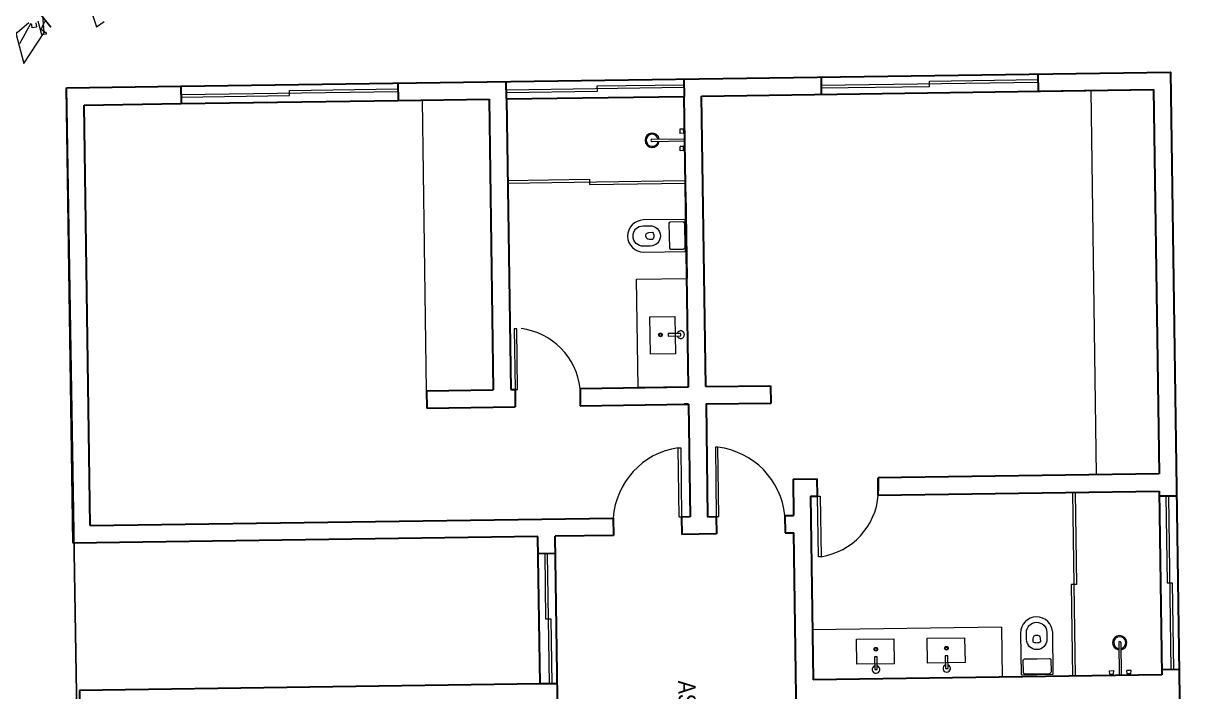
# Model space of a CAD drawing. Header units: metres. Extents: x -71 to 881, y -503 to 661.
# Drawn here: x 200.3 to 213.88, y -235.63 to -227.93 of the extents above; entities that cross this region are included whole.
import ezdxf

# ---------------------------------------------------------------- set-up
doc = ezdxf.new("R2010")
doc.units = ezdxf.units.M
doc.linetypes.add('ACAD_ISO02W100', pattern=[15, 12, -3])
for name, color, linetype, lineweight in [('02. Paredes', 6, 'Continuous', 30), ('03. Esquadria janelas', 2, 'Continuous', 15), ('03. Esquadria Porta', 2, 'Continuous', 15), ('05. Textos', 5, 'Continuous', 0), ('07. Mobiliário', 51, 'Continuous', 5), ('08. Projeção', 1, 'ACAD_ISO02W100', 5)]:
    doc.layers.add(name, color=color, linetype=linetype, lineweight=lineweight)
doc.layers.add('ARBRE', color=100, linetype='Continuous', lineweight=13, true_color=0x00ff3f)
doc.styles.add('ESC 1.100', font='ARIALN.TTF', dxfattribs={"height": 0.2})

# ---------------------------------------------------------------- blocks, each defined once
blk = doc.blocks.new('WMF2', base_point=(0, 0.01))
at = {"color": 251, "lineweight": 0, "true_color": 0x636466}
for points in [[(24.01, -87.6), (8.81, -80.93), (12.69, -92.64), (23.58, -100.08)], [(8.83, -109.56), (3.27, -107.44), (3.01, -110.61)], [(15.49, -94.96), (14.21, -92.52), (12.21, -93.06), (11.86, -92.86), (12.6, -91.6), (16.89, -93.51)], [(16.91, -92.52), (15.64, -91.79), (16.37, -90.52), (17.22, -91.02), (17.83, -90.91), (14.87, -83.79)], [(18.28, -83.52), (18.5, -90.74)], [(12.72, -95.5), (19.16, -95.5), (12.72, -95.5), (12.72, -95.5)]]:
    blk.add_lwpolyline(points, dxfattribs=at)
blk = doc.blocks.new('VASO-CAIXA')
at = {"color": 0, "linetype": 'ByBlock'}
blk.add_lwpolyline([(18.5, 0), (18.5, -48.1, -0.412623), (0, -66.5, -0.412623), (-18.5, -48.1), (-18.5, 0), (0, 0), (17.3, 0)], format="xyb", close=True, dxfattribs=at)
at = {"color": 13, "linetype": 'ByBlock'}
for points in [[(14.5, -18.2, 0.333333), (16, -16.7), (16, -2.7, 0.324141), (14, -0.7), (-14, -0.7, 0.324141), (-16, -2.7), (-16, -16.7, 0.333333), (-14.5, -18.2), (0, -18.2)], [(11.8, -40.6, 0.411784), (0, -28.7, 0.411784), (-11.8, -40.6), (-11.8, -48.5, 0.418677), (0, -60.2, 0.418677), (11.8, -48.5)], [(4.3, -37.8, 0.16754), (0, -36.3, 0.16754), (-4.3, -37.8), (-4, -41.8, 0.428571), (0, -45.5, 0.428571), (4, -41.8)]]:
    blk.add_lwpolyline(points, format="xyb", close=True, dxfattribs=at)

msp = doc.modelspace()

# ---------------------------------------------------------------- linework, layer by layer
msp.add_line((207.937, -229.866), (207.937, -229.866))
msp.add_lwpolyline([(200.799, -228.668), (213.528, -228.485), (213.884, -253.162), (201.205, -253.345), (200.799, -228.668)])
at = {"layer": '02. Paredes'}
for p, q in [((202.119, -228.649), (213.528, -228.485)), ((209.498, -228.543), (209.501, -228.743)), ((211.998, -228.507), (212.001, -228.707)), ((213.528, -228.485), (213.747, -243.683)), ((200.799, -228.668), (202.119, -228.649)), ((200.875, -233.918), (200.799, -228.668)), ((202.119, -228.649), (202.122, -228.849)), ((204.619, -228.613), (204.622, -228.813)), ((205.871, -228.795), (205.869, -228.595)), ((207.918, -228.566), (207.921, -228.766)), ((208.121, -228.763), (213.331, -228.688)), ((212.001, -228.707), (213.331, -228.688)), ((213.331, -228.688), (213.395, -233.117)), ((202.122, -228.849), (204.622, -228.813)), ((204.622, -228.813), (205.671, -228.798)), ((205.671, -228.798), (205.72, -232.148)), ((205.871, -228.795), (207.921, -228.766)), ((205.871, -228.795), (205.92, -232.145)), ((207.97, -232.115), (207.921, -228.766)), ((208.17, -232.112), (208.121, -228.763)), ((201.002, -228.866), (202.122, -228.849)), ((201.072, -233.715), (201.002, -228.866)), ((207.937, -229.866), (207.952, -230.866)), ((204.95, -232.159), (205.72, -232.148)), ((204.95, -232.159), (204.953, -232.359)), ((205.92, -232.145), (205.97, -232.144)), ((205.97, -232.144), (205.973, -232.344)), ((206.72, -232.133), (207.97, -232.115)), ((206.72, -232.133), (206.723, -232.333)), ((208.17, -232.112), (208.919, -232.102)), ((208.922, -232.302), (208.919, -232.102)), ((204.953, -232.359), (205.973, -232.344)), ((206.723, -232.333), (207.972, -232.315)), ((207.972, -232.315), (207.991, -233.615)), ((208.172, -232.312), (208.922, -232.302)), ((208.172, -232.312), (208.191, -233.612)), ((213.395, -233.117), (210.155, -233.164)), ((210.155, -233.164), (210.157, -233.314)), ((210.158, -233.364), (210.155, -233.164)), ((209.175, -233.178), (209.455, -233.174)), ((209.175, -233.178), (209.181, -233.598)), ((209.458, -233.374), (209.455, -233.174)), ((209.378, -233.375), (209.458, -233.374)), ((209.378, -233.375), (209.408, -235.495)), ((210.158, -233.364), (213.397, -233.317)), ((213.397, -233.317), (213.428, -235.437)), ((213.598, -233.374), (213.398, -233.377)), ((201.072, -233.715), (207.101, -233.628)), ((207.101, -233.628), (207.104, -233.828)), ((207.991, -233.615), (207.891, -233.617)), ((207.891, -233.617), (207.894, -233.817)), ((208.191, -233.612), (208.291, -233.611)), ((208.291, -233.611), (208.294, -233.811)), ((209.081, -233.599), (209.181, -233.598)), ((209.081, -233.599), (209.084, -233.799)), ((206.234, -233.841), (200.875, -233.918)), ((206.259, -235.54), (206.234, -233.841)), ((207.104, -233.828), (206.434, -233.838)), ((206.505, -238.767), (206.434, -233.838)), ((208.294, -233.811), (207.894, -233.817)), ((209.084, -233.799), (209.184, -233.798)), ((209.255, -238.728), (209.184, -233.798)), ((206.437, -234.038), (206.237, -234.041)), ((206.437, -234.038), (206.237, -234.041)), ((213.428, -235.437), (209.408, -235.495)), ((213.627, -235.374), (213.427, -235.377)), ((206.259, -235.54), (200.949, -235.617)), ((206.459, -235.538), (206.259, -235.54)), ((200.949, -235.617), (201.017, -240.297))]:
    msp.add_line(p, q, dxfattribs=at)
msp.add_lwpolyline([(207.972, -232.315), (207.922, -232.316)], dxfattribs=at)
at = {"layer": '03. Esquadria janelas'}
for p, q in [((203.37, -228.696), (204.62, -228.678)), ((205.87, -228.69), (207.92, -228.661)), ((206.919, -228.645), (207.919, -228.631)), ((206.92, -228.705), (206.919, -228.645)), ((209.5, -228.638), (211.999, -228.602)), ((209.5, -228.668), (210.75, -228.65)), ((210.749, -228.59), (211.999, -228.572)), ((210.75, -228.65), (210.749, -228.59)), ((202.12, -228.744), (204.62, -228.708)), ((202.121, -228.774), (203.371, -228.756)), ((203.371, -228.756), (203.37, -228.696)), ((205.87, -228.72), (206.92, -228.705)), ((205.885, -229.735), (206.827, -229.722)), ((205.885, -229.765), (207.935, -229.736)), ((206.827, -229.722), (206.828, -229.782)), ((206.828, -229.782), (207.936, -229.766)), ((212.398, -233.332), (212.428, -235.451)), ((212.428, -233.331), (212.443, -234.393)), ((213.473, -233.376), (213.488, -234.376)), ((213.503, -233.376), (213.532, -235.375)), ((206.312, -234.039), (206.323, -234.789)), ((206.342, -234.039), (206.364, -235.539)), ((213.488, -234.376), (213.548, -234.375)), ((213.548, -234.375), (213.562, -235.375)), ((212.443, -234.393), (212.383, -234.394)), ((212.383, -234.394), (212.398, -235.452)), ((206.323, -234.789), (206.383, -234.789)), ((206.383, -234.789), (206.394, -235.538))]:
    msp.add_line(p, q, dxfattribs=at)
at = {"layer": '03. Esquadria Porta'}
for points in [[(205.99, -231.444), (205.96, -231.444), (205.97, -232.144), (206, -232.144)], [(207.85, -232.817), (207.88, -232.817), (207.891, -233.617), (207.861, -233.617)], [(208.31, -232.811), (208.28, -232.811), (208.291, -233.611), (208.321, -233.61)], [(209.498, -234.074), (209.468, -234.074), (209.458, -233.374), (209.488, -233.374)]]:
    msp.add_lwpolyline(points, close=True, dxfattribs=at)
at = {"layer": '07. Mobiliário'}
for p, q in [((204.95, -232.159), (204.902, -228.809)), ((212.675, -233.128), (212.611, -228.698)), ((207.91, -229.145), (207.87, -229.142)), ((207.87, -229.142), (207.871, -229.192)), ((207.911, -229.189), (207.871, -229.192)), ((207.91, -229.145), (207.911, -229.189)), ((207.91, -229.152), (207.927, -229.152)), ((207.911, -229.182), (207.928, -229.182)), ((207.549, -229.26), (207.929, -229.255)), ((207.55, -229.285), (207.93, -229.279)), ((207.874, -229.393), (207.873, -229.343)), ((207.913, -229.345), (207.873, -229.343)), ((207.914, -229.389), (207.913, -229.345)), ((207.913, -229.352), (207.93, -229.352)), ((207.914, -229.389), (207.874, -229.393)), ((207.914, -229.382), (207.931, -229.382)), ((207.532, -231.739), (207.526, -231.307)), ((207.82, -231.735), (207.532, -231.739)), ((211.58, -234.884), (209.4, -234.915)), ((211.58, -234.884), (211.588, -235.464)), ((209.906, -235.025), (210.338, -235.019)), ((209.911, -235.313), (209.906, -235.025)), ((210.722, -235.014), (211.154, -235.007)), ((210.726, -235.302), (210.722, -235.014)), ((212.93, -235.063), (212.936, -235.443)), ((212.955, -235.063), (212.96, -235.443)), ((212.822, -235.388), (212.872, -235.387)), ((212.826, -235.427), (212.822, -235.388)), ((212.826, -235.427), (212.87, -235.427)), ((212.833, -235.427), (212.833, -235.444)), ((212.863, -235.427), (212.863, -235.444)), ((212.87, -235.427), (212.872, -235.387)), ((213.072, -235.384), (213.022, -235.385)), ((213.026, -235.425), (213.022, -235.385)), ((213.069, -235.424), (213.026, -235.425)), ((213.033, -235.424), (213.033, -235.442)), ((213.063, -235.424), (213.063, -235.441)), ((213.069, -235.424), (213.072, -235.384))]:
    msp.add_line(p, q, dxfattribs=at)
for points in [[(207.952, -230.866), (207.97, -232.115), (207.39, -232.124), (207.372, -230.874)], [(207.526, -231.307), (207.814, -231.303), (207.82, -231.735), (207.532, -231.739)], [(207.881, -231.528), (207.88, -231.499), (207.735, -231.501), (207.736, -231.53)], [(210.338, -235.019), (210.343, -235.307), (209.911, -235.313), (209.906, -235.025)], [(211.154, -235.007), (211.158, -235.295), (210.726, -235.302), (210.722, -235.014)], [(210.118, -235.374), (210.147, -235.373), (210.145, -235.228), (210.116, -235.229)], [(210.933, -235.362), (210.962, -235.362), (210.96, -235.217), (210.931, -235.217)]]:
    msp.add_lwpolyline(points, close=True, dxfattribs=at)
for centre, radius in [((207.647, -231.516), 0.0216), ((207.647, -231.516), 0.0144), ((210.129, -235.14), 0.0216), ((210.129, -235.14), 0.0144), ((210.944, -235.129), 0.0216), ((210.944, -235.129), 0.0144)]:
    msp.add_circle(centre, radius, dxfattribs=at)
for centre, radius, start, end in [((207.552, -229.272), 0.0825, 9.307, 352.3468), ((207.552, -229.272), 0.0693, 10.9449, 350.7089), ((207.549, -229.272), 0.0122, 90.8269, 270.8269), ((207.881, -231.513), 0.0432, 200.1338, 161.3595), ((212.942, -235.065), 0.0825, 279.307, 262.3468), ((212.942, -235.065), 0.0693, 280.9449, 260.7089), ((212.942, -235.063), 0.0122, 0.8269, 180.8269), ((210.132, -235.374), 0.0432, 110.1338, 71.3595), ((210.947, -235.362), 0.0432, 110.1338, 71.3595)]:
    msp.add_arc(centre, radius, start, end, dxfattribs=at)
at = {"layer": '08. Projeção'}
for centre, radius, start, end in [((205.942, -232.22), 0.783, 6.326, 82.8189), ((207.982, -233.69), 0.883, 98.6359, 175.9555), ((208.202, -233.687), 0.883, 5.6983, 83.0179), ((209.378, -233.3), 0.783, 278.8349, 355.3278)]:
    msp.add_arc(centre, radius, start, end, dxfattribs=at)

# ---------------------------------------------------------------- block references
at = {"layer": '07. Mobiliário', "extrusion": (0, 0, -1), "zscale": -0.01}
for p, xscale, yscale, rotation in [((-207.933, -230.369), 0.009999999999999998, 0.009999999999999998, 89.1731135351388), ((-211.991, -235.432), 0.01, 0.01, 179.1731135351388)]:
    msp.add_blockref('VASO-CAIXA', p, dxfattribs=dict(at, xscale=xscale, yscale=yscale, rotation=rotation))
at = {"layer": 'ARBRE', "color": 251, "lineweight": 5, "true_color": 0x636466, "xscale": 0.03451886634015593, "yscale": 0.03451886634015593, "zscale": 0.03451886634015593, "rotation": 128.5771086415459}
msp.add_blockref('WMF2', (198.314, -230.366), dxfattribs=at)

# ---------------------------------------------------------------- texts
at = {"layer": '05. Textos', "insert": (208.061, -236.239), "char_height": 0.2, "width": 6.86676, "attachment_point": 2, "rotation": 270.7966, "style": 'ESC 1.100'}
msp.add_mtext('ASSESSORIA\\PA=13,5 m²', dxfattribs=at)

doc.saveas('drawing.dxf')
